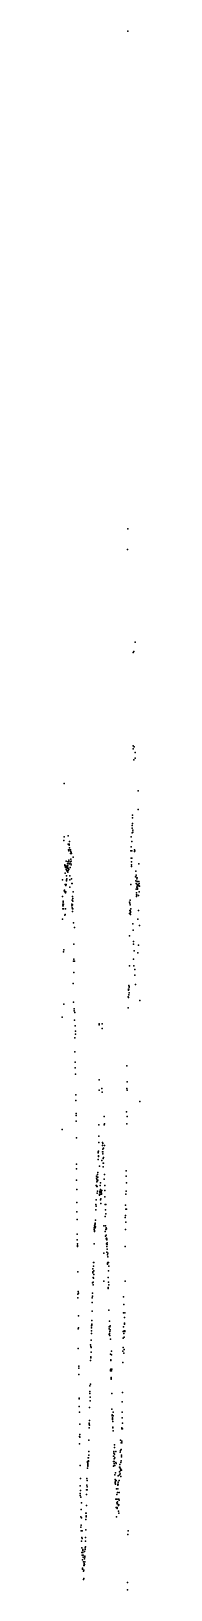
# Model space of a CAD drawing. Header units: metres. Extents: x 0 to 360, y -1832 to 5365.
import ezdxf

# ---------------------------------------------------------------- set-up
doc = ezdxf.new("R2010")
doc.units = ezdxf.units.M

msp = doc.modelspace()

# ---------------------------------------------------------------- linework, layer by layer
for p in [(303.5, 5365.44), (304, 3067.2), (303, 2972.16), (338, 2544.48), (329, 2496.96), (332.5, 2501.28), (328.5, 2064.96), (329.5, 2052), (333, 2060.64), (337.5, 2034.72), (332, 2000.16), (338.5, 2008.8), (8.5, 1892.16), (352, 1857.6), (325, 1732.32), (325.5, 1745.28), (352.5, 1771.2), (323.5, 1663.2), (324, 1684.8), (324.5, 1697.76), (326, 1706.4), (326.5, 1667.52), (327, 1676.16), (8, 1628.64), (9, 1645.92), (27.5, 1611.36), (28, 1650.24), (28.5, 1585.44), (32, 1585.44), (32.5, 1607.04), (33, 1611.36), (33.5, 1624.32), (34, 1594.08), (38.5, 1585.44), (319, 1645.92), (319.5, 1598.4), (323, 1624.32), (334.5, 1585.44), (335.5, 1585.44), (11.5, 1512), (12, 1516.32), (16.5, 1512), (18, 1533.6), (24, 1520.64), (24.5, 1512), (25.5, 1512), (26, 1529.28), (29.5, 1529.28), (30, 1581.12), (30.5, 1520.64), (31.5, 1537.92), (34.5, 1520.64), (36.5, 1529.28), (37, 1529.28), (38, 1529.28), (39, 1568.16), (39.5, 1520.64), (40, 1542.24), (40.5, 1576.8), (41, 1572.48), (41.5, 1533.6), (42, 1516.32), (42.5, 1568.16), (43, 1568.16), (50.5, 1550.88), (318.5, 1581.12), (320, 1546.56), (320.5, 1516.32), (321.5, 1529.28), (322, 1546.56), (322.5, 1581.12), (335, 1576.8), (336, 1581.12), (354.5, 1520.64), (1.5, 1447.2), (14, 1477.44), (16, 1503.36), (18.5, 1494.72), (19.5, 1442.88), (20, 1464.48), (20.5, 1447.2), (21, 1451.52), (21.5, 1490.4), (22, 1507.68), (22.5, 1499.04), (23, 1486.08), (23.5, 1503.36), (25, 1503.36), (26.5, 1481.76), (27, 1490.4), (29, 1499.04), (31, 1494.72), (35, 1447.2), (36, 1464.48), (37.5, 1503.36), (43.5, 1451.52), (321, 1507.68), (340, 1460.16), (340.5, 1442.88), (341, 1460.16), (341.5, 1486.08), (342, 1468.8), (346, 1451.52), (346.5, 1455.84), (2, 1369.44), (9.5, 1395.36), (10, 1399.68), (10.5, 1395.36), (11, 1395.36), (12.5, 1391.04), (14.5, 1425.6), (15.5, 1386.72), (17, 1391.04), (17.5, 1421.28), (19, 1425.6), (35.5, 1412.64), (45, 1429.92), (45.5, 1429.92), (48.5, 1369.44), (51, 1391.04), (318, 1425.6), (342.5, 1429.92), (343, 1404), (343.5, 1386.72), (344, 1378.08), (344.5, 1369.44), (345, 1378.08), (345.5, 1412.64), (347, 1425.6), (347.5, 1416.96), (348, 1438.56), (348.5, 1438.56), (349, 1408.32), (349.5, 1404), (350, 1425.6), (351.5, 1421.28), (354, 1373.76), (355, 1438.56), (355.5, 1421.28), (356, 1416.96), (356.5, 1391.04), (357, 1429.92), (357.5, 1416.96), (358, 1416.96), (2.5, 1313.28), (3, 1326.24), (3.5, 1334.88), (4, 1347.84), (4.5, 1343.52), (5, 1326.24), (5.5, 1313.28), (6, 1334.88), (15, 1313.28), (44, 1326.24), (44.5, 1334.88), (46, 1352.16), (46.5, 1317.6), (47, 1330.56), (47.5, 1300.32), (48, 1313.28), (49, 1360.8), (49.5, 1313.28), (50, 1347.84), (312.5, 1343.52), (313, 1339.2), (313.5, 1304.64), (314.5, 1330.56), (315, 1352.16), (315.5, 1304.64), (316.5, 1300.32), (317, 1296), (317.5, 1313.28), (353, 1304.64), (1, 1265.76), (13, 1283.04), (13.5, 1287.36), (53, 1248.48), (56.5, 1226.88), (312, 1291.68), (314, 1291.68), (316, 1287.36), (327.5, 1244.16), (350.5, 1265.76), (358.5, 1235.52), (311.5, 1188), (328, 1213.92), (330, 1162.08), (6.5, 1114.56), (7.5, 1123.2), (53.5, 1149.12), (54, 1080), (330.5, 1149.12), (331, 1080), (333.5, 1118.88), (334, 1118.88), (351, 1110.24), (353.5, 1144.8), (52.5, 1071.36), (54.5, 1019.52), (56, 1071.36), (57, 1071.36), (311, 1049.76), (331.5, 1049.76), (336.5, 1032.48), (51.5, 967.68), (306.5, 937.44), (307, 941.76), (308.5, 941.76), (309, 959.04), (309.5, 950.4), (310.5, 954.72), (337, 1006.56), (339, 963.36), (339.5, 963.36), (7, 872.64), (52, 881.28), (306, 907.2), (307.5, 902.88), (308, 915.84), (310, 924.48), (359, 889.92), (0.5, 812.16), (55, 842.4), (55.5, 851.04), (57.5, 799.2), (59, 833.76), (305.5, 855.36), (59.5, 773.28), (61, 734.4), (61.5, 747.36), (171, 777.6), (171.5, 781.92), (184.5, 781.92), (185, 760.32), (58, 652.32), (58.5, 717.12), (60, 604.8), (60.5, 578.88), (299, 587.52), (62, 548.64), (170.5, 522.72), (301.5, 514.08), (63, 453.6), (63.5, 453.6), (172, 475.2), (184, 483.84), (185.5, 466.56), (299.5, 483.84), (301, 475.2), (62.5, 427.68), (64, 367.2), (298.5, 375.84), (359.5, 423.36), (0, 293.76), (64.5, 332.64), (65, 358.56), (170, 315.36), (194.5, 315.36), (195, 354.24), (195.5, 319.68), (300, 319.68), (300.5, 354.24), (65.5, 254.88), (169, 233.28), (169.5, 263.52), (186, 220.32), (187, 233.28), (187.5, 228.96), (196, 220.32), (166, 155.52), (166.5, 190.08), (167, 185.76), (167.5, 168.48), (168, 172.8), (168.5, 194.4), (183.5, 151.2), (186.5, 190.08), (188, 203.04), (188.5, 190.08), (189, 181.44), (189.5, 159.84), (191.5, 207.36), (192, 164.16), (66, 133.92), (66.5, 112.32), (158.5, 77.76), (164, 86.4), (164.5, 73.44), (165.5, 95.04), (172.5, 125.28), (190, 138.24), (190.5, 120.96), (191, 138.24), (196.5, 86.4), (296, 77.76), (296.5, 103.68), (67, 60.48), (67.5, 17.28), (158, 34.56), (159, 69.12), (159.5, 34.56), (160, 30.24), (160.5, 51.84), (161, 64.8), (161.5, 60.48), (162, 30.24), (162.5, 0), (163, 8.64), (163.5, 56.16), (165, 60.48), (174, 4.32), (174.5, 8.64), (175, 4.32), (176, 4.32), (176.5, 34.56), (177, 47.52), (177.5, 17.28), (180, 4.32), (180.5, 8.64), (181, 4.32), (182.5, 0), (183, 12.96), (194, 64.8), (197, 34.56), (197.5, 12.96), (297, 8.64), (298, 47.52), (68, -43.2), (156, -51.84), (156.5, -51.84), (157, -60.48), (157.5, -30.24), (173, -8.64), (173.5, -4.32), (175.5, -4.32), (178, -30.24), (178.5, -47.52), (179, -25.92), (179.5, -4.32), (181.5, -4.32), (182, -4.32), (198, -17.28), (198.5, -51.84), (201.5, -51.84), (292.5, -56.16), (295.5, -4.32), (68.5, -86.4), (69, -120.96), (150.5, -142.56), (152, -138.24), (152.5, -142.56), (155, -125.28), (155.5, -77.76), (199, -108), (201, -77.76), (202, -95.04), (292, -112.32), (293, -103.68), (294.5, -133.92), (295, -73.44), (297.5, -73.44), (69.5, -190.08), (148, -168.48), (148.5, -159.84), (149, -177.12), (149.5, -172.8), (150, -151.2), (151, -155.52), (151.5, -151.2), (153, -155.52), (153.5, -159.84), (154, -155.52), (154.5, -155.52), (192.5, -151.2), (199.5, -177.12), (200, -198.72), (200.5, -151.2), (202.5, -168.48), (203, -211.68), (203.5, -194.4), (204, -159.84), (204.5, -164.16), (205, -207.36), (206.5, -211.68), (293.5, -168.48), (294, -168.48), (70, -216), (70.5, -246.24), (71, -233.28), (71.5, -241.92), (147.5, -233.28), (193.5, -276.48), (205.5, -233.28), (206, -216), (207, -246.24), (207.5, -272.16), (208, -259.2), (208.5, -228.96), (209, -237.6), (209.5, -285.12), (211.5, -276.48), (291.5, -246.24), (142, -349.92), (145, -336.96), (145.5, -319.68), (146, -358.56), (147, -319.68), (210, -324), (210.5, -328.32), (211, -293.76), (212, -319.68), (214.5, -358.56), (215, -319.68), (215.5, -336.96), (72, -362.88), (141, -414.72), (141.5, -362.88), (142.5, -367.2), (143, -388.8), (143.5, -410.4), (144, -423.36), (144.5, -393.12), (146.5, -375.84), (193, -406.08), (212.5, -388.8), (214, -410.4), (216, -423.36), (291, -406.08), (72.5, -483.84), (73, -466.56), (73.5, -453.6), (75.5, -462.24), (139.5, -483.84), (140, -475.2), (140.5, -462.24), (213, -436.32), (213.5, -440.64), (284.5, -479.52), (75, -565.92), (138.5, -544.32), (139, -505.44), (216.5, -540), (284, -552.96), (285, -514.08), (288.5, -574.56), (290.5, -552.96), (74, -626.4), (76, -622.08), (135.5, -635.04), (136, -622.08), (136.5, -613.44), (137, -609.12), (137.5, -604.8), (138, -587.52), (217, -626.4), (218, -617.76), (218.5, -591.84), (219, -617.76), (220.5, -639.36), (221, -617.76), (221.5, -613.44), (222, -613.44), (222.5, -630.72), (283, -639.36), (283.5, -617.76), (287.5, -635.04), (288, -604.8), (289, -600.48), (289.5, -639.36), (290, -635.04), (74.5, -717.12), (131.5, -699.84), (132, -708.48), (134, -712.8), (134.5, -678.24), (135, -648), (217.5, -652.32), (219.5, -648), (220, -656.64), (223, -673.92), (282, -712.8), (282.5, -669.6), (285.5, -648), (287, -665.28), (131, -773.28), (132.5, -756), (133, -760.32), (133.5, -734.4), (223.5, -743.04), (225, -773.28), (225.5, -768.96), (228.5, -747.36), (229, -730.08), (280.5, -781.92), (281, -730.08), (281.5, -730.08), (286, -738.72), (286.5, -721.44), (76.5, -799.2), (77, -807.84), (77.5, -838.08), (224, -816.48), (224.5, -820.8), (226, -812.16), (226.5, -851.04), (227, -859.68), (227.5, -855.36), (228, -820.8), (229.5, -812.16), (127.5, -915.84), (128, -889.92), (128.5, -924.48), (130.5, -881.28), (230, -924.48), (280, -920.16), (78, -946.08), (78.5, -984.96), (79, -950.4), (127, -989.28), (129, -959.04), (129.5, -959.04), (130, -941.76), (230.5, -997.92), (278, -963.36), (79.5, -1010.88), (81.5, -1067.04), (125, -1062.72), (125.5, -1067.04), (126, -1071.36), (126.5, -1049.76), (231, -1023.84), (231.5, -1028.16), (232, -1028.16), (232.5, -1036.8), (233, -1045.44), (233.5, -1041.12), (234, -1054.08), (235.5, -1028.16), (236, -1010.88), (277.5, -1036.8), (278.5, -1010.88), (279.5, -1062.72), (80, -1123.2), (81, -1114.56), (82, -1127.52), (124, -1140.48), (124.5, -1084.32), (234.5, -1084.32), (235, -1080), (236.5, -1097.28), (269.5, -1140.48), (275.5, -1088.64), (276, -1084.32), (277, -1144.8), (279, -1088.64), (80.5, -1157.76), (120.5, -1222.56), (121, -1222.56), (122.5, -1222.56), (123, -1209.6), (123.5, -1192.32), (237, -1213.92), (238.5, -1200.96), (239, -1192.32), (239.5, -1213.92), (242, -1205.28), (242.5, -1162.08), (243, -1175.04), (243.5, -1222.56), (248, -1192.32), (269, -1196.64), (270, -1188), (273, -1183.68), (273.5, -1153.44), (274, -1218.24), (275, -1209.6), (276.5, -1153.44), (82.5, -1257.12), (116.5, -1270.08), (117, -1239.84), (117.5, -1244.16), (118, -1257.12), (118.5, -1261.44), (119, -1252.8), (119.5, -1248.48), (120, -1239.84), (121.5, -1235.52), (122, -1239.84), (237.5, -1261.44), (238, -1239.84), (240, -1226.88), (240.5, -1239.84), (241, -1257.12), (241.5, -1248.48), (244, -1257.12), (247.5, -1291.68), (248.5, -1244.16), (250.5, -1248.48), (265.5, -1287.36), (266, -1265.76), (266.5, -1252.8), (267, -1265.76), (267.5, -1287.36), (268.5, -1270.08), (270.5, -1278.72), (271.5, -1274.4), (272, -1244.16), (272.5, -1235.52), (274.5, -1278.72), (83, -1352.16), (85, -1317.6), (85.5, -1317.6), (113.5, -1347.84), (114, -1317.6), (114.5, -1317.6), (115, -1356.48), (116, -1326.24), (244.5, -1300.32), (245, -1339.2), (245.5, -1334.88), (246, -1321.92), (246.5, -1330.56), (247, -1343.52), (250, -1326.24), (251, -1365.12), (257, -1343.52), (257.5, -1347.84), (258, -1365.12), (258.5, -1334.88), (259, -1304.64), (259.5, -1343.52), (264.5, -1326.24), (265, -1300.32), (268, -1296), (271, -1308.96), (83.5, -1386.72), (84, -1395.36), (84.5, -1373.76), (86, -1404), (89, -1429.92), (112.5, -1391.04), (113, -1369.44), (115.5, -1369.44), (249, -1412.64), (252.5, -1429.92), (253, -1391.04), (253.5, -1412.64), (255, -1434.24), (255.5, -1434.24), (256, -1425.6), (256.5, -1382.4), (260, -1412.64), (260.5, -1438.56), (262.5, -1438.56), (263, -1412.64), (263.5, -1416.96), (264, -1382.4), (86.5, -1494.72), (88.5, -1460.16), (89.5, -1499.04), (109.5, -1507.68), (110, -1477.44), (110.5, -1477.44), (111, -1494.72), (111.5, -1490.4), (112, -1442.88), (249.5, -1451.52), (251.5, -1494.72), (252, -1494.72), (254, -1451.52), (254.5, -1455.84), (261, -1442.88), (261.5, -1468.8), (262, -1477.44), (87, -1542.24), (87.5, -1559.52), (88, -1533.6), (92, -1559.52), (109, -1555.2), (304.5, -1576.8), (305, -1559.52), (90, -1607.04), (91, -1637.28), (91.5, -1589.76), (92.5, -1594.08), (95.5, -1645.92), (96, -1650.24), (104, -1654.56), (106, -1645.92), (106.5, -1637.28), (107, -1645.92), (107.5, -1632.96), (108, -1607.04), (108.5, -1589.76), (90.5, -1658.88), (93, -1671.84), (94.5, -1693.44), (95, -1658.88), (96.5, -1671.84), (97, -1680.48), (97.5, -1680.48), (98, -1702.08), (100.5, -1719.36), (101, -1719.36), (101.5, -1719.36), (102, -1715.04), (102.5, -1710.72), (103, -1715.04), (103.5, -1689.12), (104.5, -1676.16), (105, -1702.08), (105.5, -1680.48), (93.5, -1732.32), (94, -1736.64), (98.5, -1745.28), (99, -1784.16), (99.5, -1779.84), (100, -1740.96), (302.5, -1797.12), (302, -1831.68)]:
    msp.add_point(p)

doc.saveas('drawing.dxf')
